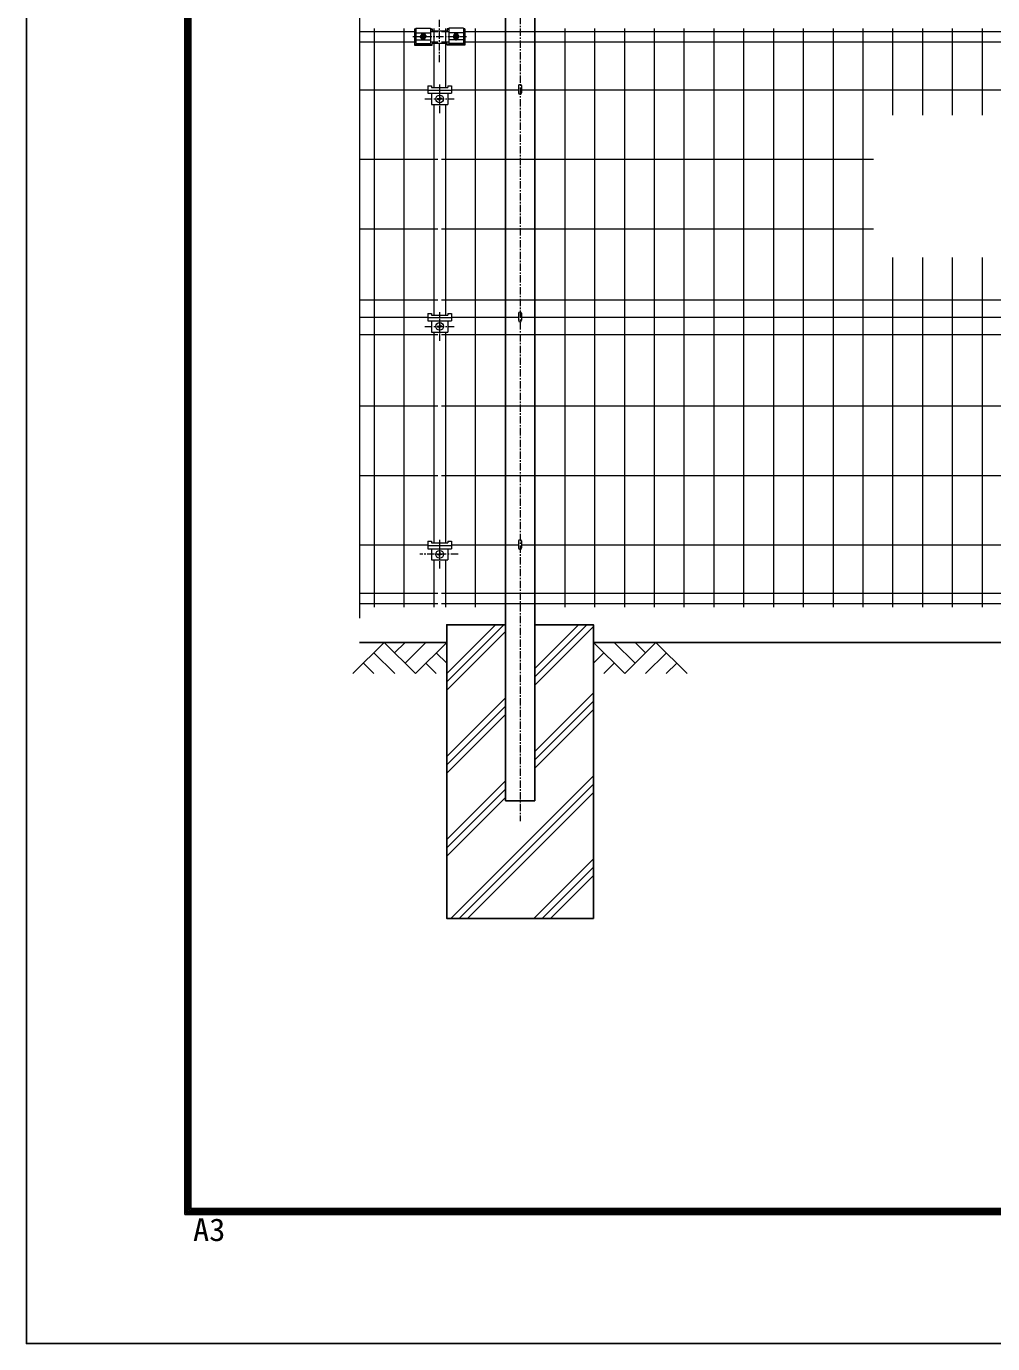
# Model space of a CAD drawing. Units: millimetres, scale not verified. Extents: x -4200 to 4200, y -2970 to 2970.
# Drawn here: x -4200 to -2554, y -2970 to -727 of the extents above; entities that cross this region are included whole.
import ezdxf
from ezdxf.enums import TextEntityAlignment as Align

# ---------------------------------------------------------------- set-up
doc = ezdxf.new("R2010")
doc.units = ezdxf.units.MM
doc.header["$LTSCALE"] = 10
doc.linetypes.add('USER1', pattern=[2, 1.25, -0.25, 0.25, -0.25])
for name, color, linetype, lineweight in [('0-1_D-TTL', 7, 'Continuous', 25), ('0-2_D-BMK', 2, 'USER1', 13), ('0-4_D-STR-DIM', 7, 'Continuous', 13), ('0-8_D-STR3', 3, 'Continuous', 13), ('0-9_D-STR1', 1, 'Continuous', 25), ('0-B_D-BGD', 7, 'Continuous', 25), ('0-C_D-DCR-HCH', 7, 'Continuous', 13), ('0-D_D-STR4', 7, 'Continuous', 25), ('0-E_D-STR5', 7, 'Continuous', 9)]:
    doc.layers.add(name, color=color, linetype=linetype, lineweight=lineweight)
doc.styles.add('ＭＳ ゴシック', font='')
doc.styles.get('ＭＳ ゴシック').set_extended_font_data('MS Gothic')

msp = doc.modelspace()

# ---------------------------------------------------------------- linework, layer by layer
at = {"layer": '0-1_D-TTL', "color": 2}
msp.add_lwpolyline([(-4199.68, 2970.23), (4200.32, 2970.23), (4200.32, -2969.77), (-4199.68, -2969.77)], close=True, dxfattribs=at)
at = {"layer": '0-1_D-TTL'}
for points in [[(-3929.68, 2750.23), (3930.32, 2750.23), (3930.32, -2749.77), (-3929.68, -2749.77)], [(-3927.18, 2747.73), (3927.82, 2747.73), (3927.82, -2747.27), (-3927.18, -2747.27)], [(-3924.68, 2745.23), (3925.32, 2745.23), (3925.32, -2744.77), (-3924.68, -2744.77)], [(-3922.18, 2742.73), (3922.82, 2742.73), (3922.82, -2742.27), (-3922.18, -2742.27)], [(-3919.68, 2740.23), (3920.32, 2740.23), (3920.32, -2739.77), (-3919.68, -2739.77)]]:
    msp.add_lwpolyline(points, close=True, dxfattribs=at)
at = {"layer": '0-2_D-BMK'}
for p, q in [((-3358.86, 689.27), (-3358.86, -2080.1)), ((-3495.85, -787.97), (-3495.85, -715.55)), ((-3523.83, -751.01), (-3523.83, -736.53)), ((-3467.83, -751.01), (-3467.83, -736.53)), ((-3541.63, -744.13), (-3450.03, -744.13)), ((-3495.78, -874.78), (-3495.78, -825.98)), ((-3520.81, -850.38), (-3470.81, -850.38)), ((-3495.78, -1262.27), (-3495.78, -1213.47)), ((-3520.81, -1237.87), (-3470.81, -1237.87)), ((-3495.78, -1650.2), (-3495.78, -1601.4)), ((-3464.48, -1625.8), (-3529.3, -1625.8))]:
    msp.add_line(p, q, dxfattribs=at)
at = {"layer": '0-4_D-STR-DIM'}
msp.add_line((-3632.37, 801.55), (-3632.37, -1734.43), dxfattribs=at)
at = {"layer": '0-8_D-STR3'}
for p, q in [((-3538.83, -730.96), (-3538.83, -758.76)), ((-3538.83, -730.96), (-3536.33, -730.96)), ((-3538.83, -732.37), (-3536.33, -732.37)), ((-3536.33, -729.97), (-3536.33, -756.18)), ((-3536.33, -729.97), (-3511.33, -729.97)), ((-3536.33, -737.73), (-3511.33, -737.73)), ((-3526.29, -739.87), (-3528.75, -744.13)), ((-3521.37, -739.87), (-3526.29, -739.87)), ((-3521.37, -739.87), (-3518.91, -744.13)), ((-3511.33, -729.97), (-3511.33, -756.18)), ((-3511.33, -730.96), (-3508.83, -730.96)), ((-3511.33, -732.37), (-3508.83, -732.37)), ((-3508.83, -730.96), (-3508.83, -735.2)), ((-3482.83, -735.2), (-3508.83, -735.2)), ((-3480.33, -730.96), (-3482.83, -730.96)), ((-3482.83, -730.96), (-3482.83, -735.2)), ((-3480.33, -732.37), (-3482.83, -732.37)), ((-3480.33, -729.97), (-3480.33, -756.18)), ((-3455.33, -729.97), (-3480.33, -729.97)), ((-3455.33, -737.73), (-3480.33, -737.73)), ((-3470.29, -739.87), (-3472.75, -744.13)), ((-3470.29, -739.87), (-3465.37, -739.87)), ((-3465.37, -739.87), (-3462.91, -744.13)), ((-3455.33, -729.97), (-3455.33, -756.18)), ((-3452.83, -730.96), (-3455.33, -730.96)), ((-3452.83, -732.37), (-3455.33, -732.37)), ((-3452.83, -730.96), (-3452.83, -758.76)), ((-3538.83, -757.57), (-3508.83, -757.57)), ((-3538.83, -758.76), (-3508.83, -758.76)), ((-3536.33, -749.67), (-3511.33, -749.67)), ((-3536.33, -756.18), (-3511.33, -756.18)), ((-3526.29, -748.39), (-3528.75, -744.13)), ((-3526.56, -742.08), (-3525.19, -743.45)), ((-3526.56, -746.18), (-3525.19, -744.81)), ((-3521.37, -748.39), (-3526.29, -748.39)), ((-3525.88, -741.4), (-3524.51, -742.77)), ((-3525.88, -746.86), (-3524.51, -745.5)), ((-3521.78, -741.4), (-3523.15, -742.77)), ((-3521.78, -746.86), (-3523.15, -745.5)), ((-3521.1, -742.08), (-3522.46, -743.45)), ((-3521.1, -746.18), (-3522.46, -744.81)), ((-3521.37, -748.39), (-3518.91, -744.13)), ((-3482.83, -756.18), (-3508.83, -756.18)), ((-3508.83, -758.76), (-3508.83, -756.18)), ((-3482.83, -758.76), (-3482.83, -756.18)), ((-3452.83, -757.57), (-3482.83, -757.57)), ((-3452.83, -758.76), (-3482.83, -758.76)), ((-3455.33, -749.67), (-3480.33, -749.67)), ((-3455.33, -756.18), (-3480.33, -756.18)), ((-3470.29, -748.39), (-3472.75, -744.13)), ((-3470.56, -742.08), (-3469.19, -743.45)), ((-3470.56, -746.18), (-3469.19, -744.81)), ((-3470.29, -748.39), (-3465.37, -748.39)), ((-3469.88, -741.4), (-3468.51, -742.77)), ((-3469.88, -746.86), (-3468.51, -745.5)), ((-3465.78, -741.4), (-3467.15, -742.77)), ((-3465.78, -746.86), (-3467.15, -745.5)), ((-3465.1, -742.08), (-3466.46, -743.45)), ((-3465.1, -746.18), (-3466.46, -744.81)), ((-3465.37, -748.39), (-3462.91, -744.13)), ((-3515.81, -828.08), (-3509.81, -828.08)), ((-3515.81, -828.08), (-3515.81, -840.88)), ((-3509.81, -828.08), (-3509.81, -830.98)), ((-3481.81, -828.08), (-3475.81, -828.08)), ((-3481.81, -828.08), (-3481.81, -830.98)), ((-3475.81, -828.08), (-3475.81, -840.88)), ((-3361.46, -827.63), (-3361.46, -839.8)), ((-3356.26, -827.63), (-3356.26, -839.8)), ((-3515.81, -835.38), (-3475.81, -835.38)), ((-3515.81, -840.88), (-3475.81, -840.88)), ((-3509.81, -830.98), (-3481.81, -830.98)), ((-3509.81, -840.88), (-3509.81, -859.88)), ((-3499.28, -849.88), (-3497.28, -849.88)), ((-3499.28, -850.88), (-3497.28, -850.88)), ((-3496.28, -846.88), (-3496.28, -848.88)), ((-3496.28, -853.88), (-3496.28, -851.88)), ((-3495.28, -846.88), (-3495.28, -848.88)), ((-3495.28, -853.88), (-3495.28, -851.88)), ((-3492.28, -849.88), (-3494.28, -849.88)), ((-3492.28, -850.88), (-3494.28, -850.88)), ((-3481.81, -840.88), (-3481.81, -859.88)), ((-3509.81, -859.88), (-3481.81, -859.88)), ((-3515.81, -1215.57), (-3509.81, -1215.57)), ((-3515.81, -1215.57), (-3515.81, -1228.37)), ((-3515.81, -1222.87), (-3475.81, -1222.87)), ((-3515.81, -1228.37), (-3475.81, -1228.37)), ((-3509.81, -1215.57), (-3509.81, -1218.47)), ((-3509.81, -1218.47), (-3481.81, -1218.47)), ((-3509.81, -1228.37), (-3509.81, -1247.37)), ((-3481.81, -1215.57), (-3475.81, -1215.57)), ((-3481.81, -1215.57), (-3481.81, -1218.47)), ((-3481.81, -1228.37), (-3481.81, -1247.37)), ((-3475.81, -1215.57), (-3475.81, -1228.37)), ((-3361.46, -1215.13), (-3361.46, -1227.3)), ((-3356.26, -1215.13), (-3356.26, -1227.3)), ((-3509.81, -1247.37), (-3481.81, -1247.37)), ((-3499.28, -1237.37), (-3497.28, -1237.37)), ((-3499.28, -1238.37), (-3497.28, -1238.37)), ((-3496.28, -1234.37), (-3496.28, -1236.37)), ((-3496.28, -1241.37), (-3496.28, -1239.37)), ((-3495.28, -1234.37), (-3495.28, -1236.37)), ((-3495.28, -1241.37), (-3495.28, -1239.37)), ((-3492.28, -1237.37), (-3494.28, -1237.37)), ((-3492.28, -1238.37), (-3494.28, -1238.37)), ((-3515.81, -1603.5), (-3515.81, -1616.3)), ((-3515.81, -1603.5), (-3509.81, -1603.5)), ((-3515.81, -1610.8), (-3475.81, -1610.8)), ((-3481.81, -1603.5), (-3475.81, -1603.5)), ((-3481.81, -1603.5), (-3481.81, -1606.4)), ((-3475.81, -1603.5), (-3475.81, -1616.3)), ((-3361.46, -1602.63), (-3361.46, -1614.8)), ((-3356.26, -1602.63), (-3356.26, -1614.8)), ((-3515.81, -1616.3), (-3475.81, -1616.3)), ((-3509.81, -1616.3), (-3509.81, -1635.3)), ((-3509.81, -1635.3), (-3481.81, -1635.3)), ((-3499.28, -1625.3), (-3497.28, -1625.3)), ((-3499.28, -1626.3), (-3497.28, -1626.3)), ((-3496.28, -1622.3), (-3496.28, -1624.3)), ((-3496.28, -1629.3), (-3496.28, -1627.3)), ((-3495.28, -1622.3), (-3495.28, -1624.3)), ((-3495.28, -1629.3), (-3495.28, -1627.3)), ((-3492.28, -1625.3), (-3494.28, -1625.3)), ((-3492.28, -1626.3), (-3494.28, -1626.3)), ((-3481.81, -1616.3), (-3481.81, -1635.3))]:
    msp.add_line(p, q, dxfattribs=at)
msp.add_lwpolyline([(-3509.81, -1603.5), (-3509.81, -1606.4), (-3481.81, -1606.4)], dxfattribs=at)
for centre, radius in [((-3523.83, -744.13), 4.26), ((-3467.83, -744.13), 4.26), ((-3495.78, -850.38), 6.5), ((-3495.78, -1237.87), 6.5), ((-3495.78, -1625.8), 6.5)]:
    msp.add_circle(centre, radius, dxfattribs=at)
for centre, radius, start, end in [((-3523.83, -742.84), 4, 4.65818, 175.34501), ((-3467.83, -742.84), 4, 4.65499, 175.34182), ((-3523.83, -745.41), 4, 184.89555, 355.10576), ((-3526.22, -741.74), 0.483, 44.99953, 224.99952), ((-3526.22, -746.52), 0.483, 135, 314.99998), ((-3525.88, -744.13), 0.965, 314.99999, 45), ((-3523.83, -742.08), 0.965, 225.00001, 314.99999), ((-3523.83, -746.18), 0.965, 45, 135), ((-3521.78, -744.13), 0.965, 135, 225.00001), ((-3521.44, -741.74), 0.483, 315, 135), ((-3521.44, -746.52), 0.483, 225.00001, 44.99999), ((-3467.83, -745.41), 4, 184.89424, 355.10445), ((-3470.22, -741.74), 0.483, 45, 225), ((-3470.22, -746.52), 0.483, 135.00001, 314.99999), ((-3469.88, -744.13), 0.965, 314.99999, 45), ((-3467.83, -742.08), 0.965, 225.00001, 314.99999), ((-3467.83, -746.18), 0.965, 45, 135), ((-3465.78, -744.13), 0.965, 135, 225.00001), ((-3465.44, -741.74), 0.483, 315.00048, 135.00047), ((-3465.44, -746.52), 0.483, 225.00002, 45), ((-3499.28, -850.38), 0.5, 90.00001, 270), ((-3497.28, -848.88), 1, 270, 0.00001), ((-3497.28, -851.88), 1, 0, 90), ((-3495.78, -846.88), 0.5, 0, 179.99999), ((-3494.28, -848.88), 1, 180.00001, 270), ((-3494.28, -851.88), 1, 90, 180.00001), ((-3492.28, -850.38), 0.5, 270.00049, 90.00046), ((-3358.86, -839.8), 2.6, 180, 0), ((-3495.78, -853.88), 0.5, 180.00002, 0.00001), ((-3358.86, -1227.3), 2.6, 180, 0), ((-3499.28, -1237.87), 0.5, 90.00001, 270), ((-3497.28, -1236.37), 1, 270, 0.00001), ((-3497.28, -1239.37), 1, 0, 90), ((-3495.78, -1234.37), 0.5, 0, 179.99999), ((-3495.78, -1241.37), 0.5, 180.00002, 0.00001), ((-3494.28, -1236.37), 1, 180.00001, 270), ((-3494.28, -1239.37), 1, 90, 180.00001), ((-3492.28, -1237.87), 0.5, 270.00049, 90.00046), ((-3358.86, -1614.8), 2.6, 180, 0), ((-3499.28, -1625.8), 0.5, 90.00001, 270), ((-3497.28, -1624.3), 1, 270, 0.00001), ((-3497.28, -1627.3), 1, 0, 90), ((-3495.78, -1622.3), 0.5, 0, 179.99999), ((-3495.78, -1629.3), 0.5, 180.00002, 0.00001), ((-3494.28, -1624.3), 1, 180.00001, 270), ((-3494.28, -1627.3), 1, 90, 180.00001), ((-3492.28, -1625.8), 0.5, 270.00049, 90.00046)]:
    msp.add_arc(centre, radius, start, end, dxfattribs=at)
for centre in [(-3358.86, -827.65), (-3358.86, -1215.15), (-3358.86, -1602.65)]:
    msp.add_ellipse(centre, major_axis=(-2.6, 0), ratio=0.649974, start_param=3.1415927, end_param=6.2831853, dxfattribs=at)
at = {"layer": '0-9_D-STR1'}
for p, q in [((-3383.86, 679.55), (-3383.86, -2045.8)), ((-3333.86, 679.55), (-3333.86, -2045.8)), ((-3383.86, -2045.8), (-3333.86, -2045.8))]:
    msp.add_line(p, q, dxfattribs=at)
at = {"layer": '0-B_D-BGD'}
for p, q in [((-3632.37, -1775.8), (-3483.86, -1775.8)), ((-1483.86, -1775.8), (-3233.86, -1775.8))]:
    msp.add_line(p, q, dxfattribs=at)
at = {"layer": '0-C_D-DCR-HCH'}
for p, q in [((-3483.86, -1842.94), (-3386.72, -1745.8)), ((-3483.86, -1828.79), (-3400.87, -1745.8)), ((-3333.86, -1820.22), (-3259.45, -1745.8)), ((-3333.86, -1834.36), (-3245.3, -1745.8)), ((-3333.86, -1848.5), (-3233.86, -1748.5)), ((-3483.86, -1857.08), (-3383.86, -1757.08)), ((-3590.28, -1775.8), (-3643.49, -1829.02)), ((-3608.02, -1793.54), (-3572.38, -1829.02)), ((-3590.28, -1775.8), (-3537.07, -1829.02)), ((-3572.54, -1793.54), (-3554.81, -1775.8)), ((-3554.81, -1811.28), (-3519.33, -1775.8)), ((-3537.07, -1829.02), (-3483.86, -1775.8)), ((-3501.59, -1793.54), (-3483.86, -1811.2)), ((-3180.65, -1829.02), (-3233.86, -1775.8)), ((-3216.12, -1793.54), (-3233.86, -1811.2)), ((-3162.91, -1811.28), (-3198.38, -1775.8)), ((-3127.43, -1775.8), (-3180.65, -1829.02)), ((-3145.08, -1793.63), (-3162.91, -1775.8)), ((-3109.7, -1793.54), (-3145.33, -1829.02)), ((-3127.43, -1775.8), (-3074.22, -1829.02)), ((-3625.76, -1811.28), (-3607.94, -1829.02)), ((-3519.33, -1811.28), (-3501.51, -1829.02)), ((-3198.38, -1811.28), (-3216.2, -1829.02)), ((-3091.96, -1811.28), (-3109.78, -1829.02)), ((-3483.86, -1970.22), (-3383.86, -1870.22)), ((-3333.86, -1961.64), (-3233.86, -1861.64)), ((-3333.86, -1975.78), (-3233.86, -1875.78)), ((-3483.86, -1984.36), (-3383.86, -1884.36)), ((-3483.86, -1998.5), (-3383.86, -1898.5)), ((-3333.86, -1989.92), (-3233.86, -1889.92)), ((-3483.86, -2111.64), (-3383.86, -2011.64)), ((-3476.6, -2245.8), (-3233.86, -2003.06)), ((-3462.46, -2245.8), (-3233.86, -2017.2)), ((-3483.86, -2125.78), (-3383.86, -2025.78)), ((-3483.86, -2139.92), (-3383.86, -2039.92)), ((-3448.32, -2245.8), (-3233.86, -2031.34)), ((-3335.18, -2245.8), (-3233.86, -2144.48)), ((-3321.04, -2245.8), (-3233.86, -2158.62)), ((-3306.9, -2245.8), (-3233.86, -2172.76))]:
    msp.add_line(p, q, dxfattribs=at)
at = {"layer": '0-D_D-STR4'}
msp.add_lwpolyline([(-3383.86, -1745.8), (-3483.86, -1745.8), (-3483.86, -2245.8), (-3233.86, -2245.8), (-3233.86, -1745.8), (-3333.86, -1745.8)], dxfattribs=at)
at = {"layer": '0-E_D-STR5'}
for p, q in [((-3536.33, -736.2), (-3632.37, -736.2)), ((-3607.39, -730.35), (-3607.39, -1715.8)), ((-3556.62, -730.35), (-3556.62, -1715.8)), ((-3498.81, -736.2), (-3511.33, -736.2)), ((-3505.85, -730.35), (-3505.85, -830.98)), ((-3480.33, -736.2), (-3492.81, -736.2)), ((-3485.9, -730.35), (-3485.9, -830.98)), ((-2355.35, -736.2), (-3455.33, -736.2)), ((-3435.13, -730.35), (-3435.13, -1715.8)), ((-3384.36, -730.35), (-3384.36, -1715.8)), ((-3333.59, -730.35), (-3333.59, -1715.8)), ((-3282.82, -730.35), (-3282.82, -1715.8)), ((-3232.05, -730.35), (-3232.05, -1715.8)), ((-3181.28, -730.35), (-3181.28, -1715.8)), ((-3130.51, -730.35), (-3130.51, -1715.8)), ((-3079.75, -730.35), (-3079.75, -1715.8)), ((-3028.98, -730.35), (-3028.98, -1715.8)), ((-2978.21, -730.35), (-2978.21, -1715.8)), ((-2927.44, -730.35), (-2927.44, -1715.8)), ((-2876.67, -730.35), (-2876.67, -1715.8)), ((-2825.9, -730.35), (-2825.9, -1715.8)), ((-2775.13, -730.35), (-2775.13, -1715.8)), ((-2724.36, -730.35), (-2724.36, -878.05)), ((-2673.59, -730.35), (-2673.59, -878.05)), ((-2622.82, -730.35), (-2622.82, -878.05)), ((-2572.05, -730.35), (-2572.05, -878.05)), ((-3536.33, -753.83), (-3632.37, -753.83)), ((-3498.81, -753.83), (-3511.33, -753.83)), ((-3480.33, -753.83), (-3492.81, -753.83)), ((-2355.35, -753.83), (-3455.33, -753.83)), ((-3515.81, -835.37), (-3632.37, -835.37)), ((-3361.46, -835.37), (-3475.81, -835.37)), ((-1515.81, -835.37), (-3356.26, -835.37)), ((-3505.85, -859.88), (-3505.85, -1218.47)), ((-3485.9, -859.88), (-3485.9, -1218.47)), ((-3498.81, -953.85), (-3632.37, -953.85)), ((-2756.94, -953.85), (-3492.81, -953.85)), ((-3498.81, -1072.35), (-3632.37, -1072.35)), ((-2756.94, -1072.35), (-3492.81, -1072.35)), ((-2724.36, -1120.44), (-2724.36, -1715.8)), ((-2673.59, -1120.44), (-2673.59, -1715.8)), ((-2622.82, -1120.44), (-2622.82, -1715.8)), ((-2572.05, -1120.44), (-2572.05, -1715.8)), ((-3498.81, -1193.35), (-3632.37, -1193.35)), ((-1498.8, -1193.35), (-3492.81, -1193.35)), ((-3515.81, -1222.87), (-3632.37, -1222.87)), ((-3361.46, -1222.87), (-3475.81, -1222.87)), ((-1515.81, -1222.87), (-3356.26, -1222.87)), ((-3498.81, -1252.35), (-3632.37, -1252.35)), ((-3505.85, -1247.37), (-3505.85, -1606.4)), ((-1498.8, -1252.35), (-3492.81, -1252.35)), ((-3485.9, -1247.37), (-3485.9, -1606.4)), ((-3498.81, -1373.52), (-3632.37, -1373.52)), ((-1498.8, -1373.52), (-3492.81, -1373.52)), ((-3498.81, -1492.16), (-3632.37, -1492.16)), ((-1498.8, -1492.16), (-3492.81, -1492.16)), ((-3515.81, -1610.4), (-3632.37, -1610.4)), ((-3361.46, -1610.4), (-3475.81, -1610.4)), ((-1515.81, -1610.4), (-3356.26, -1610.4)), ((-3505.85, -1635.3), (-3505.85, -1715.8)), ((-3485.9, -1635.3), (-3485.9, -1715.8)), ((-3498.81, -1692.78), (-3632.37, -1692.78)), ((-1498.8, -1692.78), (-3492.81, -1692.78)), ((-3498.81, -1710.4), (-3632.37, -1710.4)), ((-1498.8, -1710.4), (-3492.81, -1710.4))]:
    msp.add_line(p, q, dxfattribs=at)

# ---------------------------------------------------------------- texts
at = {"layer": '0-1_D-TTL', "style": 'ＭＳ ゴシック', "width": 1.05}
msp.add_text('A3', height=38.48, dxfattribs=at).set_placement((-3915.77, -2806.58), align=Align.BOTTOM_LEFT)

doc.saveas('drawing.dxf')
